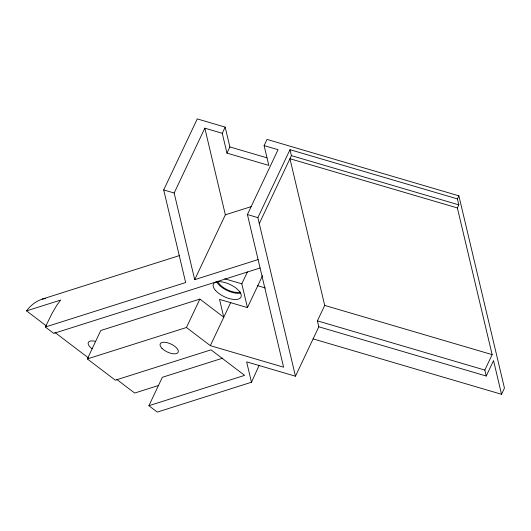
<?xml version="1.0" encoding="UTF-8"?>
<svg xmlns="http://www.w3.org/2000/svg" width="531" height="531" viewBox="0 0 531 531"><rect width="100%" height="100%" fill="white"/><g stroke="black" fill="none" stroke-linecap="round" stroke-linejoin="round"><path stroke-width="0.8" d="M259.174 365.315L251.462 382.24L157.302 412.089L148.906 405.711L162.333 377.302L222.741 358.146M260.077 267.989L53.75 333.402L45.354 327.016L185.644 282.545L163.701 189.939L197.273 118.911L225.177 127.115L229.877 146.934L226.956 153.114L268.812 165.42L264.113 145.594L267.033 139.421L458.877 195.82L504.45 388.101L501.529 394.281L313.078 338.878M148.906 405.711L244.612 375.371L211.026 349.849L115.32 380.189L87.336 358.923L100.764 330.508L199.882 299.086L223.77 317.239L219.542 299.398L247.446 307.602L262.56 275.622M258.086 259.579L194.698 279.671L174.161 193.012L204.82 128.163L222.257 133.288L226.956 153.114M222.257 133.288L225.177 127.115M194.698 279.671L225.356 214.823L204.82 128.163M87.336 358.923L186.447 327.501L199.882 299.086M186.447 327.501L210.336 345.654L283.587 367.187L247.413 214.551L278.065 149.696L264.113 145.594M251.462 382.24L246.63 361.857L295.462 376.213L257.874 217.624L289.992 149.682L457.417 198.906L458.83 204.853L457.37 207.94L492.137 354.635L484.836 370.074L486.243 376.021L318.819 326.797L317.405 320.85L324.706 305.411L289.939 158.723L457.37 207.94M259.287 223.571L291.4 155.629L289.992 149.682M210.336 345.654L230.799 302.365M247.446 307.602L241.804 283.813L247.433 271.918M295.462 376.213L318.819 326.797M457.417 198.906L458.877 195.82M486.243 376.021L493.545 360.582L501.529 394.281M45.354 327.016L52.065 313.37L56.95 305.006L60.7 300.061L26.55 310.887L46.33 325.915M26.55 310.887C30.406 305.504 35.896 301.25 42.175 299.106L179.518 255.564M225.356 214.823L251.176 206.632M158.729 385.426L134.668 393.053L116.873 379.526M42.175 299.106L45.401 298.621M291.4 155.629L458.83 204.853M229.877 146.934L266.993 157.846M163.701 189.939L174.161 193.012M247.413 214.551L257.874 217.624M257.535 285.665L265.407 287.981M324.706 305.411L492.137 354.635M224.752 278.802L241.804 283.813M317.405 320.85L484.836 370.074M54.899 332.426L88.524 357.98M92.188 348.807A9.91 4.387 25.3 0 1 88.279 342.508A9.91 4.387 25.3 0 1 95.454 341.373M240.178 292.063A13.72 6.08 25.3 0 1 227.401 289.846A13.72 6.08 25.3 0 1 217.743 281.35M240.755 293.066A15.24 6.75 25.3 0 1 216.807 281.961M161.955 348.309A9.91 4.387 25.3 0 0 177.659 352.923A9.91 4.387 25.3 0 0 167.975 342.887A9.91 4.387 25.3 0 0 161.955 348.309M215.533 290.444A15.24 6.75 25.3 0 0 239.853 298.382A15.24 6.75 25.3 0 0 226.166 282.923A15.24 6.75 25.3 0 0 215.533 290.444"/></g></svg>
